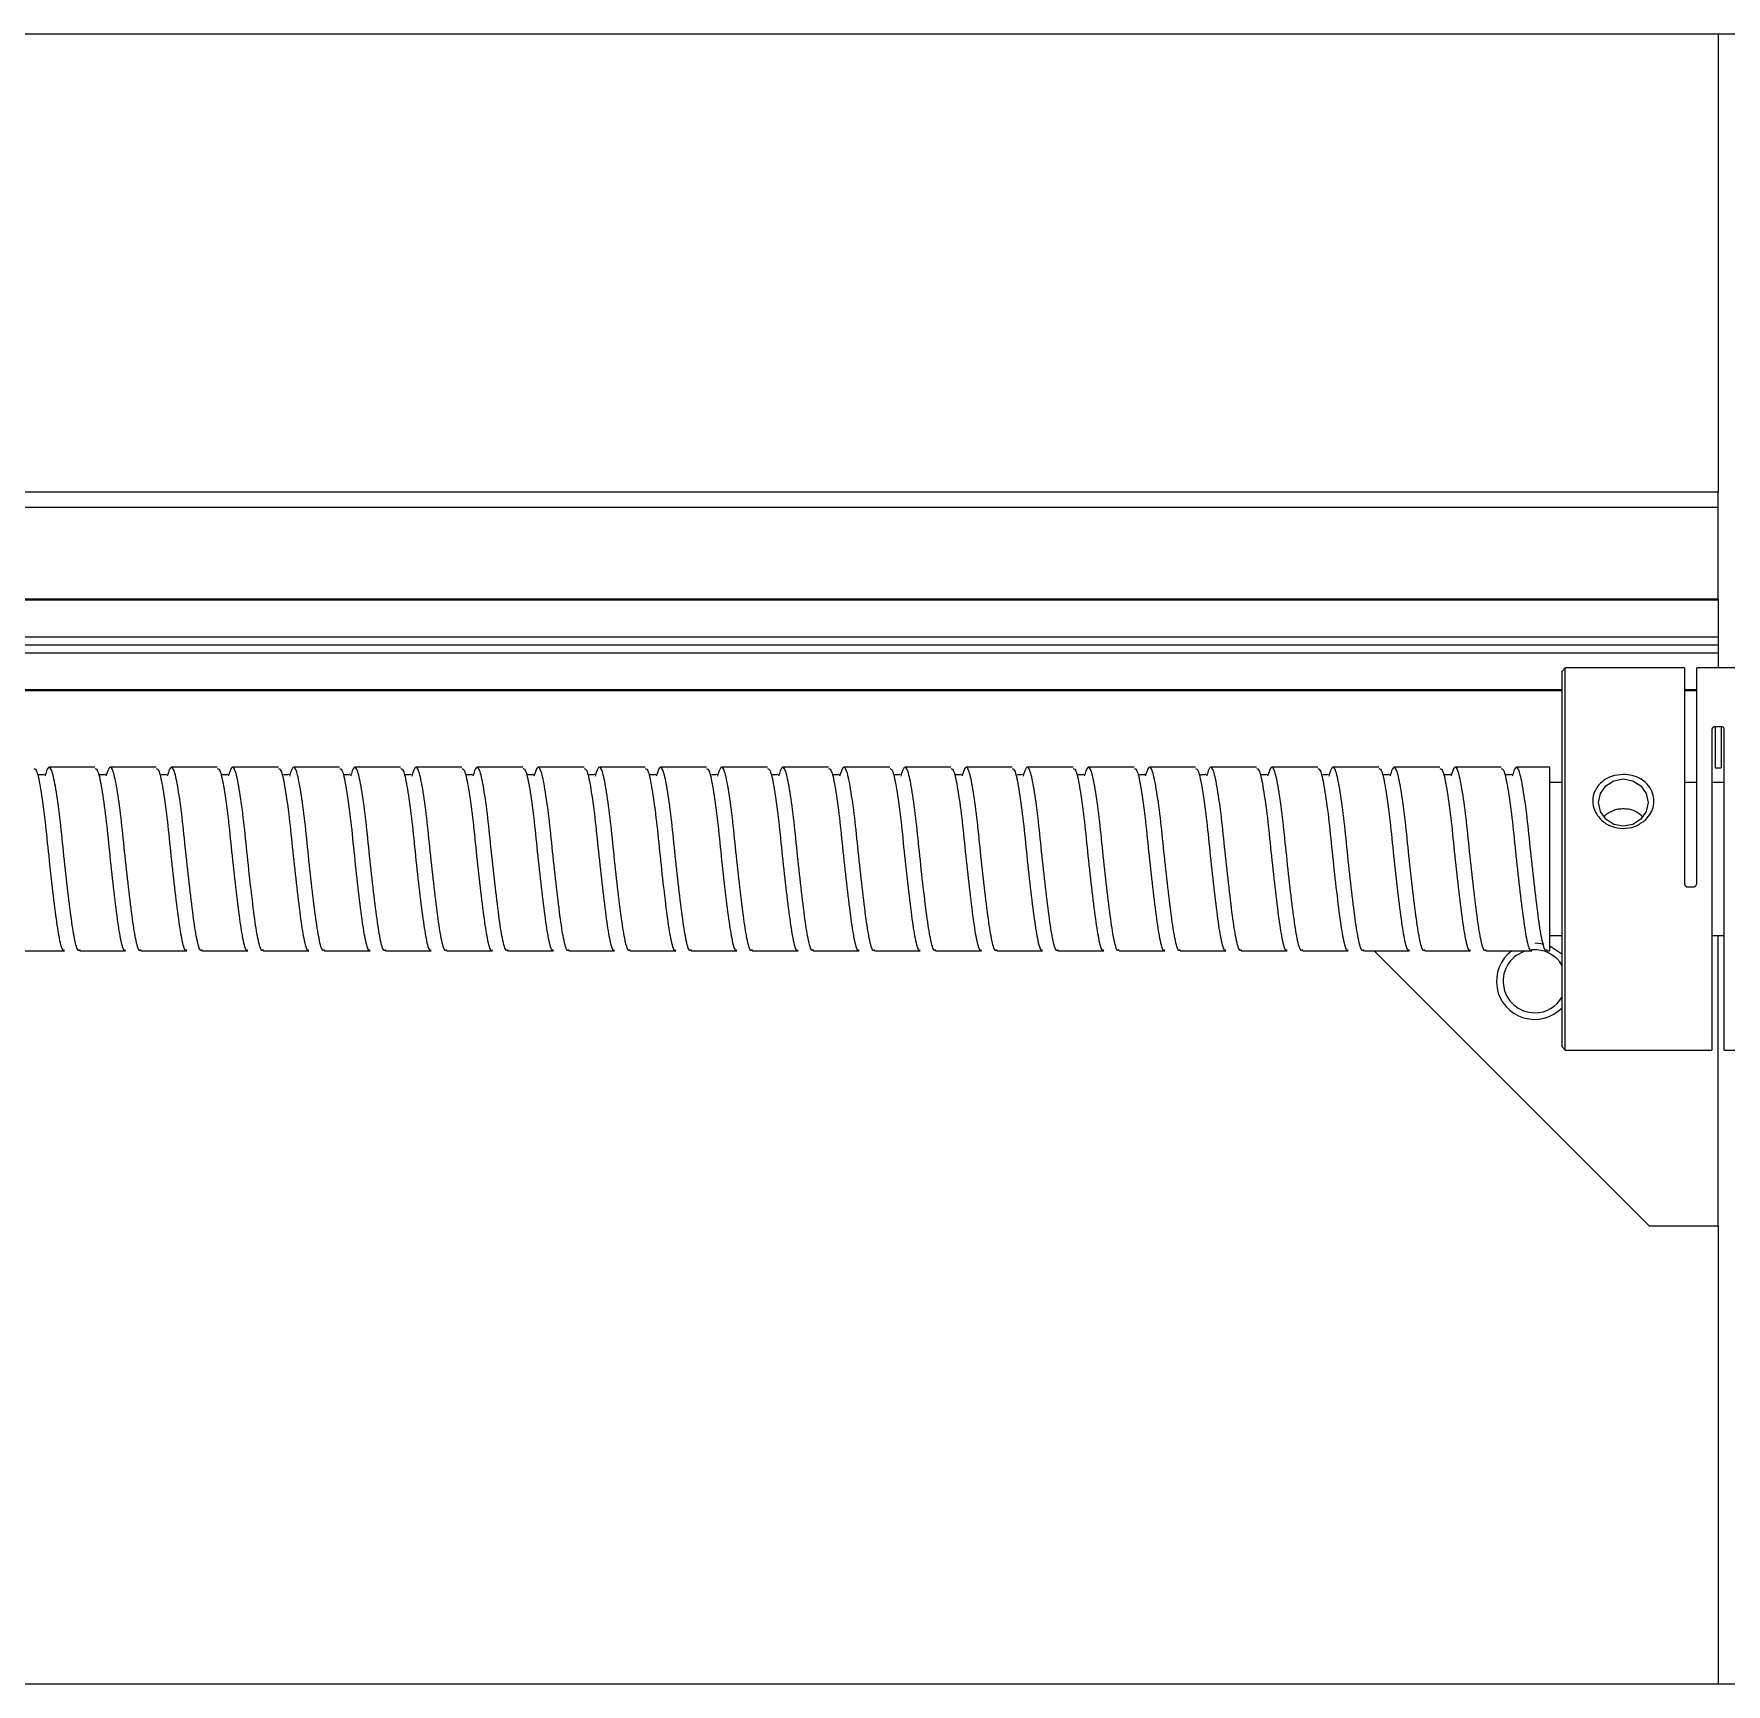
# Model space of a CAD drawing. Header units: millimetres. Extents: x 55 to 11032, y -227 to 3957.
# Drawn here: x 3599.1 to 3709.9, y 2173.3 to 2281.3 of the extents above; entities that cross this region are included whole.
import ezdxf

# ---------------------------------------------------------------- set-up
doc = ezdxf.new("R2010")
doc.units = ezdxf.units.MM
doc.header["$LTSCALE"] = 0.7
doc.layers.get('0').update_dxf_attribs({"color": 255})

msp = doc.modelspace()

# ---------------------------------------------------------------- linework, layer by layer
at = {"color": 7, "linetype": 'Continuous', "lineweight": 25}
for p, q in [((3306.341, 2281.296), (3712.341, 2281.296)), ((3709.341, 2281.296), (3709.341, 2251.296)), ((3709.341, 2251.296), (3309.341, 2251.296)), ((3709.341, 2250.296), (3709.341, 2251.296)), ((3709.341, 2250.296), (3309.341, 2250.296)), ((3709.341, 2244.296), (3709.341, 2250.296)), ((3709.341, 2244.296), (3499.841, 2244.296)), ((3709.341, 2244.235), (3499.841, 2244.235)), ((3709.341, 2244.296), (3709.341, 2239.796)), ((3709.341, 2241.815), (3499.841, 2241.815)), ((3709.341, 2241.296), (3499.841, 2241.296)), ((3709.341, 2240.776), (3499.841, 2240.776)), ((3699.341, 2239.796), (3699.141, 2239.596)), ((3699.141, 2214.996), (3699.141, 2239.596)), ((3707.141, 2239.796), (3699.341, 2239.796)), ((3699.341, 2215.39), (3699.341, 2239.796)), ((3707.141, 2239.796), (3707.141, 2225.697)), ((3710.741, 2239.796), (3707.941, 2239.796)), ((3707.941, 2225.697), (3707.941, 2239.796)), ((3699.141, 2238.356), (3499.841, 2238.356)), ((3699.141, 2238.296), (3499.841, 2238.296)), ((3707.941, 2238.356), (3707.141, 2238.356)), ((3707.941, 2238.296), (3707.141, 2238.296)), ((3708.941, 2235.793), (3708.941, 2214.796)), ((3709.541, 2235.954), (3709.141, 2235.954)), ((3709.141, 2235.954), (3709.141, 2233.265)), ((3709.541, 2235.954), (3709.541, 2233.265)), ((3709.741, 2214.796), (3709.741, 2235.793)), ((3603.144, 2233.296), (3600.144, 2233.296)), ((3607.144, 2233.296), (3604.144, 2233.296)), ((3611.144, 2233.296), (3608.144, 2233.296)), ((3615.144, 2233.296), (3612.144, 2233.296)), ((3619.144, 2233.296), (3616.144, 2233.296)), ((3623.144, 2233.296), (3620.144, 2233.296)), ((3627.144, 2233.296), (3624.144, 2233.296)), ((3631.144, 2233.296), (3628.144, 2233.296)), ((3635.144, 2233.296), (3632.144, 2233.296)), ((3639.144, 2233.296), (3636.144, 2233.296)), ((3643.144, 2233.296), (3640.144, 2233.296)), ((3647.144, 2233.296), (3644.144, 2233.296)), ((3651.144, 2233.296), (3648.144, 2233.296)), ((3655.144, 2233.296), (3652.144, 2233.296)), ((3659.144, 2233.296), (3656.144, 2233.296)), ((3663.144, 2233.296), (3660.144, 2233.296)), ((3667.144, 2233.296), (3664.144, 2233.296)), ((3671.144, 2233.296), (3668.144, 2233.296)), ((3675.144, 2233.296), (3672.144, 2233.296)), ((3679.144, 2233.296), (3676.144, 2233.296)), ((3683.144, 2233.296), (3680.144, 2233.296)), ((3687.144, 2233.296), (3684.144, 2233.296)), ((3691.144, 2233.296), (3688.144, 2233.296)), ((3695.144, 2233.296), (3692.144, 2233.296)), ((3698.341, 2233.296), (3696.144, 2233.296)), ((3698.341, 2221.296), (3698.341, 2233.296)), ((3699.141, 2232.296), (3698.341, 2232.296)), ((3707.941, 2232.296), (3707.141, 2232.296)), ((3709.741, 2232.296), (3708.941, 2232.296)), ((3709.141, 2233.265), (3709.541, 2233.265)), ((3707.341, 2225.477), (3707.741, 2225.477)), ((3698.341, 2222.296), (3699.141, 2222.296)), ((3708.941, 2222.296), (3709.741, 2222.296)), ((3709.341, 2203.296), (3709.341, 2222.296)), ((3598.144, 2221.296), (3601.144, 2221.296)), ((3602.144, 2221.296), (3605.144, 2221.296)), ((3606.144, 2221.296), (3609.144, 2221.296)), ((3610.144, 2221.296), (3613.144, 2221.296)), ((3614.144, 2221.296), (3617.144, 2221.296)), ((3618.144, 2221.296), (3621.144, 2221.296)), ((3622.144, 2221.296), (3625.144, 2221.296)), ((3626.144, 2221.296), (3629.144, 2221.296)), ((3630.144, 2221.296), (3633.144, 2221.296)), ((3634.144, 2221.296), (3637.144, 2221.296)), ((3638.144, 2221.296), (3641.144, 2221.296)), ((3642.144, 2221.296), (3645.144, 2221.296)), ((3646.144, 2221.296), (3649.144, 2221.296)), ((3650.144, 2221.296), (3653.144, 2221.296)), ((3654.144, 2221.296), (3657.144, 2221.296)), ((3658.144, 2221.296), (3661.144, 2221.296)), ((3662.144, 2221.296), (3665.144, 2221.296)), ((3666.144, 2221.296), (3669.144, 2221.296)), ((3670.144, 2221.296), (3673.144, 2221.296)), ((3674.144, 2221.296), (3677.144, 2221.296)), ((3678.144, 2221.296), (3681.144, 2221.296)), ((3682.144, 2221.296), (3685.144, 2221.296)), ((3686.144, 2221.296), (3689.144, 2221.296)), ((3686.841, 2221.296), (3704.841, 2203.296)), ((3690.144, 2221.296), (3693.144, 2221.296)), ((3694.144, 2221.296), (3697.144, 2221.296)), ((3697.935, 2221.724), (3697.341, 2221.796)), ((3698.144, 2221.296), (3698.341, 2221.296)), ((3699.141, 2214.996), (3699.341, 2214.796)), ((3699.341, 2214.796), (3699.341, 2215.39)), ((3699.341, 2214.796), (3708.941, 2214.796)), ((3709.741, 2214.796), (3710.741, 2214.796)), ((3704.841, 2203.296), (3709.341, 2203.296)), ((3709.341, 2203.296), (3709.341, 2173.296)), ((3712.341, 2173.296), (3306.341, 2173.296))]:
    msp.add_line(p, q, dxfattribs=at)
at = {"color": 7, "linetype": 'Continuous', "lineweight": 25, "flags": 128}
for points in [[(3703.141, 2232.533), (3703.761, 2232.415), (3704.287, 2232.081), (3704.639, 2231.58), (3704.762, 2230.989), (3704.639, 2230.398), (3704.287, 2229.897), (3703.761, 2229.562), (3703.141, 2229.445), (3702.521, 2229.562), (3701.995, 2229.897), (3701.643, 2230.398), (3701.52, 2230.989), (3701.643, 2231.58), (3701.995, 2232.081), (3702.521, 2232.415), (3703.141, 2232.533)], [(3699.141, 2221.031), (3699.109, 2221.063), (3698.341, 2221.587)]]:
    msp.add_lwpolyline(points, dxfattribs=at)
at = {"color": 7, "linetype": 'Continuous', "lineweight": 25}
for radius, start, end in [(2.5, 126.8699, 316.05448), (2.067, 104.628, 270), (2.067, 29.44508, 94.40694), (2.067, 270, 330.55492)]:
    msp.add_arc((3697.341, 2219.296), radius, start, end, dxfattribs=at)
for points, knots in [([(3709.141, 2235.954), (3709.127, 2235.954), (3709.099, 2235.952), (3709.06, 2235.942), (3709.025, 2235.926), (3708.985, 2235.898), (3708.949, 2235.854), (3708.944, 2235.813), (3708.941, 2235.793)], [0, 0, 0, 0, 0.1273937, 0.252521, 0.3767052, 0.5008192, 0.7494054, 1, 1, 1, 1]), ([(3709.741, 2235.793), (3709.738, 2235.813), (3709.733, 2235.854), (3709.697, 2235.898), (3709.657, 2235.926), (3709.622, 2235.942), (3709.583, 2235.952), (3709.555, 2235.954), (3709.541, 2235.954)], [0, 0, 0, 0, 0.250166, 0.4987352, 0.6229356, 0.7472374, 0.8724913, 1, 1, 1, 1]), ([(3602.144, 2221.366), (3602.128, 2221.344), (3602.03, 2221.205), (3601.827, 2221.858), (3601.602, 2223.286), (3601.341, 2225.395), (3601.08, 2227.776), (3600.854, 2230.093), (3600.582, 2231.979), (3600.342, 2233.135), (3600.108, 2233.471), (3599.943, 2232.954), (3599.864, 2232.708)], [0, 0, 0, 0, 0.0210422, 0.1331983, 0.240841, 0.3520065, 0.463172, 0.5708147, 0.6829708, 0.7922067, 0.9014426, 1, 1, 1, 1]), ([(3606.144, 2221.366), (3606.128, 2221.344), (3606.03, 2221.205), (3605.827, 2221.858), (3605.602, 2223.286), (3605.341, 2225.395), (3605.08, 2227.776), (3604.854, 2230.093), (3604.582, 2231.979), (3604.342, 2233.135), (3604.108, 2233.471), (3603.943, 2232.954), (3603.864, 2232.708)], [0, 0, 0, 0, 0.0210422, 0.1331983, 0.240841, 0.3520065, 0.463172, 0.5708147, 0.6829708, 0.7922067, 0.9014426, 1, 1, 1, 1]), ([(3610.144, 2221.366), (3610.128, 2221.344), (3610.03, 2221.205), (3609.827, 2221.858), (3609.602, 2223.286), (3609.341, 2225.395), (3609.08, 2227.776), (3608.854, 2230.093), (3608.582, 2231.979), (3608.342, 2233.135), (3608.108, 2233.471), (3607.943, 2232.954), (3607.864, 2232.708)], [0, 0, 0, 0, 0.0210422, 0.1331983, 0.240841, 0.3520065, 0.463172, 0.5708147, 0.6829708, 0.7922067, 0.9014426, 1, 1, 1, 1]), ([(3614.144, 2221.366), (3614.128, 2221.344), (3614.03, 2221.205), (3613.827, 2221.858), (3613.602, 2223.286), (3613.341, 2225.395), (3613.08, 2227.776), (3612.854, 2230.093), (3612.582, 2231.979), (3612.342, 2233.135), (3612.108, 2233.471), (3611.943, 2232.954), (3611.864, 2232.708)], [0, 0, 0, 0, 0.0210422, 0.1331983, 0.240841, 0.3520065, 0.463172, 0.5708147, 0.6829708, 0.7922067, 0.9014426, 1, 1, 1, 1]), ([(3618.144, 2221.366), (3618.128, 2221.344), (3618.03, 2221.205), (3617.827, 2221.858), (3617.602, 2223.286), (3617.341, 2225.395), (3617.08, 2227.776), (3616.854, 2230.093), (3616.582, 2231.979), (3616.342, 2233.135), (3616.108, 2233.471), (3615.943, 2232.954), (3615.864, 2232.708)], [0, 0, 0, 0, 0.02104219, 0.13319832, 0.24084102, 0.35200649, 0.46317197, 0.57081467, 0.6829708, 0.79220669, 0.90144259, 1, 1, 1, 1]), ([(3622.144, 2221.366), (3622.128, 2221.344), (3622.03, 2221.205), (3621.827, 2221.858), (3621.602, 2223.286), (3621.341, 2225.395), (3621.08, 2227.776), (3620.854, 2230.093), (3620.582, 2231.979), (3620.342, 2233.135), (3620.108, 2233.471), (3619.943, 2232.954), (3619.864, 2232.708)], [0, 0, 0, 0, 0.02104219, 0.13319832, 0.24084102, 0.35200649, 0.46317197, 0.57081467, 0.6829708, 0.79220669, 0.90144259, 1, 1, 1, 1]), ([(3626.144, 2221.366), (3626.128, 2221.344), (3626.03, 2221.205), (3625.827, 2221.858), (3625.602, 2223.286), (3625.341, 2225.395), (3625.08, 2227.776), (3624.854, 2230.093), (3624.582, 2231.979), (3624.342, 2233.135), (3624.108, 2233.471), (3623.943, 2232.954), (3623.864, 2232.708)], [0, 0, 0, 0, 0.0210422, 0.1331983, 0.240841, 0.3520065, 0.463172, 0.5708147, 0.6829708, 0.7922067, 0.9014426, 1, 1, 1, 1]), ([(3630.144, 2221.366), (3630.128, 2221.344), (3630.03, 2221.205), (3629.827, 2221.858), (3629.602, 2223.286), (3629.341, 2225.395), (3629.08, 2227.776), (3628.854, 2230.093), (3628.582, 2231.979), (3628.342, 2233.135), (3628.108, 2233.471), (3627.943, 2232.954), (3627.864, 2232.708)], [0, 0, 0, 0, 0.02104219, 0.13319832, 0.24084102, 0.35200649, 0.46317197, 0.57081467, 0.6829708, 0.79220669, 0.90144259, 1, 1, 1, 1]), ([(3634.144, 2221.366), (3634.128, 2221.344), (3634.03, 2221.205), (3633.827, 2221.858), (3633.602, 2223.286), (3633.341, 2225.395), (3633.08, 2227.776), (3632.854, 2230.093), (3632.582, 2231.979), (3632.342, 2233.135), (3632.108, 2233.471), (3631.943, 2232.954), (3631.864, 2232.708)], [0, 0, 0, 0, 0.0210422, 0.1331983, 0.240841, 0.3520065, 0.463172, 0.5708147, 0.6829708, 0.7922067, 0.9014426, 1, 1, 1, 1]), ([(3638.144, 2221.366), (3638.128, 2221.344), (3638.03, 2221.205), (3637.827, 2221.858), (3637.602, 2223.286), (3637.341, 2225.395), (3637.08, 2227.776), (3636.854, 2230.093), (3636.582, 2231.979), (3636.342, 2233.135), (3636.108, 2233.471), (3635.943, 2232.954), (3635.864, 2232.708)], [0, 0, 0, 0, 0.0210422, 0.1331983, 0.240841, 0.3520065, 0.463172, 0.5708147, 0.6829708, 0.7922067, 0.9014426, 1, 1, 1, 1]), ([(3642.144, 2221.366), (3642.128, 2221.344), (3642.03, 2221.205), (3641.827, 2221.858), (3641.602, 2223.286), (3641.341, 2225.395), (3641.08, 2227.776), (3640.854, 2230.093), (3640.582, 2231.979), (3640.342, 2233.135), (3640.108, 2233.471), (3639.943, 2232.954), (3639.864, 2232.708)], [0, 0, 0, 0, 0.0210422, 0.1331983, 0.240841, 0.3520065, 0.463172, 0.5708147, 0.6829708, 0.7922067, 0.9014426, 1, 1, 1, 1]), ([(3646.144, 2221.366), (3646.128, 2221.344), (3646.03, 2221.205), (3645.827, 2221.858), (3645.602, 2223.286), (3645.341, 2225.395), (3645.08, 2227.776), (3644.854, 2230.093), (3644.582, 2231.979), (3644.342, 2233.135), (3644.108, 2233.471), (3643.943, 2232.954), (3643.864, 2232.708)], [0, 0, 0, 0, 0.0210422, 0.1331983, 0.240841, 0.3520065, 0.463172, 0.5708147, 0.6829708, 0.7922067, 0.9014426, 1, 1, 1, 1]), ([(3650.144, 2221.366), (3650.128, 2221.344), (3650.03, 2221.205), (3649.827, 2221.858), (3649.602, 2223.286), (3649.341, 2225.395), (3649.08, 2227.776), (3648.854, 2230.093), (3648.582, 2231.979), (3648.342, 2233.135), (3648.108, 2233.471), (3647.943, 2232.954), (3647.864, 2232.708)], [0, 0, 0, 0, 0.0210422, 0.1331983, 0.240841, 0.3520065, 0.463172, 0.5708147, 0.6829708, 0.7922067, 0.9014426, 1, 1, 1, 1]), ([(3654.144, 2221.366), (3654.128, 2221.344), (3654.03, 2221.205), (3653.827, 2221.858), (3653.602, 2223.286), (3653.341, 2225.395), (3653.08, 2227.776), (3652.854, 2230.093), (3652.582, 2231.979), (3652.342, 2233.135), (3652.108, 2233.471), (3651.943, 2232.954), (3651.864, 2232.708)], [0, 0, 0, 0, 0.0210422, 0.1331983, 0.240841, 0.3520065, 0.463172, 0.5708147, 0.6829708, 0.7922067, 0.9014426, 1, 1, 1, 1]), ([(3658.144, 2221.366), (3658.128, 2221.344), (3658.03, 2221.205), (3657.827, 2221.858), (3657.602, 2223.286), (3657.341, 2225.395), (3657.08, 2227.776), (3656.854, 2230.093), (3656.582, 2231.979), (3656.342, 2233.135), (3656.108, 2233.471), (3655.943, 2232.954), (3655.864, 2232.708)], [0, 0, 0, 0, 0.0210422, 0.1331983, 0.240841, 0.3520065, 0.463172, 0.5708147, 0.6829708, 0.7922067, 0.9014426, 1, 1, 1, 1]), ([(3662.144, 2221.366), (3662.128, 2221.344), (3662.03, 2221.205), (3661.827, 2221.858), (3661.602, 2223.286), (3661.341, 2225.395), (3661.08, 2227.776), (3660.854, 2230.093), (3660.582, 2231.979), (3660.342, 2233.135), (3660.108, 2233.471), (3659.943, 2232.954), (3659.864, 2232.708)], [0, 0, 0, 0, 0.0210422, 0.1331983, 0.240841, 0.3520065, 0.463172, 0.5708147, 0.6829708, 0.7922067, 0.9014426, 1, 1, 1, 1]), ([(3666.144, 2221.366), (3666.128, 2221.344), (3666.03, 2221.205), (3665.827, 2221.858), (3665.602, 2223.286), (3665.341, 2225.395), (3665.08, 2227.776), (3664.854, 2230.093), (3664.582, 2231.979), (3664.342, 2233.135), (3664.108, 2233.471), (3663.943, 2232.954), (3663.864, 2232.708)], [0, 0, 0, 0, 0.0210422, 0.1331983, 0.240841, 0.3520065, 0.463172, 0.5708147, 0.6829708, 0.7922067, 0.9014426, 1, 1, 1, 1]), ([(3670.144, 2221.366), (3670.128, 2221.344), (3670.03, 2221.205), (3669.827, 2221.858), (3669.602, 2223.286), (3669.341, 2225.395), (3669.08, 2227.776), (3668.854, 2230.093), (3668.582, 2231.979), (3668.342, 2233.135), (3668.108, 2233.471), (3667.943, 2232.954), (3667.864, 2232.708)], [0, 0, 0, 0, 0.0210422, 0.1331983, 0.240841, 0.3520065, 0.463172, 0.5708147, 0.6829708, 0.7922067, 0.9014426, 1, 1, 1, 1]), ([(3674.144, 2221.366), (3674.128, 2221.344), (3674.03, 2221.205), (3673.827, 2221.858), (3673.602, 2223.286), (3673.341, 2225.395), (3673.08, 2227.776), (3672.854, 2230.093), (3672.582, 2231.979), (3672.342, 2233.135), (3672.108, 2233.471), (3671.943, 2232.954), (3671.864, 2232.708)], [0, 0, 0, 0, 0.0210422, 0.1331983, 0.240841, 0.3520065, 0.463172, 0.5708147, 0.6829708, 0.7922067, 0.9014426, 1, 1, 1, 1]), ([(3678.144, 2221.366), (3678.128, 2221.344), (3678.03, 2221.205), (3677.827, 2221.858), (3677.602, 2223.286), (3677.341, 2225.395), (3677.08, 2227.776), (3676.854, 2230.093), (3676.582, 2231.979), (3676.342, 2233.135), (3676.108, 2233.471), (3675.943, 2232.954), (3675.864, 2232.708)], [0, 0, 0, 0, 0.0210422, 0.1331983, 0.240841, 0.3520065, 0.463172, 0.5708147, 0.6829708, 0.7922067, 0.9014426, 1, 1, 1, 1]), ([(3682.144, 2221.366), (3682.128, 2221.344), (3682.03, 2221.205), (3681.827, 2221.858), (3681.602, 2223.286), (3681.341, 2225.395), (3681.08, 2227.776), (3680.854, 2230.093), (3680.582, 2231.979), (3680.342, 2233.135), (3680.108, 2233.471), (3679.943, 2232.954), (3679.864, 2232.708)], [0, 0, 0, 0, 0.0210422, 0.1331983, 0.240841, 0.3520065, 0.463172, 0.5708147, 0.6829708, 0.7922067, 0.9014426, 1, 1, 1, 1]), ([(3686.144, 2221.366), (3686.128, 2221.344), (3686.03, 2221.205), (3685.827, 2221.858), (3685.602, 2223.286), (3685.341, 2225.395), (3685.08, 2227.776), (3684.854, 2230.093), (3684.582, 2231.979), (3684.342, 2233.135), (3684.108, 2233.471), (3683.943, 2232.954), (3683.864, 2232.708)], [0, 0, 0, 0, 0.0210422, 0.1331983, 0.240841, 0.3520065, 0.463172, 0.5708147, 0.6829708, 0.7922067, 0.9014426, 1, 1, 1, 1]), ([(3690.144, 2221.366), (3690.128, 2221.344), (3690.03, 2221.205), (3689.827, 2221.858), (3689.602, 2223.286), (3689.341, 2225.395), (3689.08, 2227.776), (3688.854, 2230.093), (3688.582, 2231.979), (3688.342, 2233.135), (3688.108, 2233.471), (3687.943, 2232.954), (3687.864, 2232.708)], [0, 0, 0, 0, 0.0210422, 0.1331983, 0.240841, 0.3520065, 0.463172, 0.5708147, 0.6829708, 0.7922067, 0.9014426, 1, 1, 1, 1]), ([(3694.144, 2221.366), (3694.128, 2221.344), (3694.03, 2221.205), (3693.827, 2221.858), (3693.602, 2223.286), (3693.341, 2225.395), (3693.08, 2227.776), (3692.854, 2230.093), (3692.582, 2231.979), (3692.342, 2233.135), (3692.108, 2233.471), (3691.943, 2232.954), (3691.864, 2232.708)], [0, 0, 0, 0, 0.0210422, 0.1331983, 0.240841, 0.3520065, 0.463172, 0.5708147, 0.6829708, 0.7922067, 0.9014426, 1, 1, 1, 1]), ([(3698.144, 2221.366), (3698.128, 2221.344), (3698.03, 2221.205), (3697.827, 2221.858), (3697.602, 2223.286), (3697.341, 2225.395), (3697.08, 2227.776), (3696.854, 2230.093), (3696.582, 2231.979), (3696.342, 2233.135), (3696.108, 2233.471), (3695.943, 2232.954), (3695.864, 2232.708)], [0, 0, 0, 0, 0.0210422, 0.1331983, 0.240841, 0.3520065, 0.463172, 0.5708147, 0.6829708, 0.7922067, 0.9014426, 1, 1, 1, 1]), ([(3599.144, 2233.225), (3599.21, 2233.196), (3599.358, 2233.131), (3599.582, 2231.958), (3599.855, 2230.099), (3600.08, 2227.775), (3600.341, 2225.396), (3600.602, 2223.286), (3600.827, 2221.858), (3601.03, 2221.205), (3601.128, 2221.344), (3601.144, 2221.366)], [0, 0, 0, 0, 0.1001745, 0.2242498, 0.351642, 0.4739076, 0.6001745, 0.7264415, 0.8487071, 0.9760993, 1, 1, 1, 1]), ([(3599.825, 2232.808), (3599.825, 2232.817), (3599.826, 2232.835), (3599.68, 2232.782), (3599.484, 2232.822), (3599.476, 2232.813), (3599.471, 2232.808)], [0, 0, 0, 0, 0.2353537, 0.4666896, 0.6853069, 1, 1, 1, 1]), ([(3603.144, 2233.225), (3603.21, 2233.196), (3603.358, 2233.131), (3603.582, 2231.958), (3603.855, 2230.099), (3604.08, 2227.775), (3604.341, 2225.396), (3604.602, 2223.286), (3604.827, 2221.858), (3605.03, 2221.205), (3605.128, 2221.344), (3605.144, 2221.366)], [0, 0, 0, 0, 0.1001745, 0.2242498, 0.351642, 0.4739076, 0.6001745, 0.7264415, 0.8487071, 0.9760993, 1, 1, 1, 1]), ([(3603.825, 2232.808), (3603.825, 2232.817), (3603.826, 2232.835), (3603.68, 2232.782), (3603.484, 2232.822), (3603.476, 2232.813), (3603.471, 2232.808)], [0, 0, 0, 0, 0.2353537, 0.4666896, 0.6853069, 1, 1, 1, 1]), ([(3607.144, 2233.225), (3607.21, 2233.196), (3607.358, 2233.131), (3607.582, 2231.958), (3607.855, 2230.099), (3608.08, 2227.775), (3608.341, 2225.396), (3608.602, 2223.286), (3608.827, 2221.858), (3609.03, 2221.205), (3609.128, 2221.344), (3609.144, 2221.366)], [0, 0, 0, 0, 0.1001745, 0.2242498, 0.351642, 0.4739076, 0.6001745, 0.7264415, 0.8487071, 0.9760993, 1, 1, 1, 1]), ([(3607.825, 2232.808), (3607.825, 2232.817), (3607.826, 2232.835), (3607.68, 2232.782), (3607.484, 2232.822), (3607.476, 2232.813), (3607.471, 2232.808)], [0, 0, 0, 0, 0.23535374, 0.46668956, 0.68530692, 1, 1, 1, 1]), ([(3611.144, 2233.225), (3611.21, 2233.196), (3611.358, 2233.131), (3611.582, 2231.958), (3611.855, 2230.099), (3612.08, 2227.775), (3612.341, 2225.396), (3612.602, 2223.286), (3612.827, 2221.858), (3613.03, 2221.205), (3613.128, 2221.344), (3613.144, 2221.366)], [0, 0, 0, 0, 0.1001745, 0.2242498, 0.351642, 0.4739076, 0.6001745, 0.7264415, 0.8487071, 0.9760993, 1, 1, 1, 1]), ([(3611.825, 2232.808), (3611.825, 2232.817), (3611.826, 2232.835), (3611.68, 2232.782), (3611.484, 2232.822), (3611.476, 2232.813), (3611.471, 2232.808)], [0, 0, 0, 0, 0.23535374, 0.46668956, 0.68530692, 1, 1, 1, 1]), ([(3615.144, 2233.225), (3615.21, 2233.196), (3615.358, 2233.131), (3615.582, 2231.958), (3615.855, 2230.099), (3616.08, 2227.775), (3616.341, 2225.396), (3616.602, 2223.286), (3616.827, 2221.858), (3617.03, 2221.205), (3617.128, 2221.344), (3617.144, 2221.366)], [0, 0, 0, 0, 0.1001745, 0.2242498, 0.351642, 0.4739076, 0.6001745, 0.7264415, 0.8487071, 0.9760993, 1, 1, 1, 1]), ([(3615.825, 2232.808), (3615.825, 2232.817), (3615.826, 2232.835), (3615.68, 2232.782), (3615.484, 2232.822), (3615.476, 2232.813), (3615.471, 2232.808)], [0, 0, 0, 0, 0.2353537, 0.4666896, 0.6853069, 1, 1, 1, 1]), ([(3619.144, 2233.225), (3619.21, 2233.196), (3619.358, 2233.131), (3619.582, 2231.958), (3619.855, 2230.099), (3620.08, 2227.775), (3620.341, 2225.396), (3620.602, 2223.286), (3620.827, 2221.858), (3621.03, 2221.205), (3621.128, 2221.344), (3621.144, 2221.366)], [0, 0, 0, 0, 0.1001745, 0.2242498, 0.351642, 0.4739076, 0.6001745, 0.7264415, 0.8487071, 0.9760993, 1, 1, 1, 1]), ([(3619.825, 2232.808), (3619.825, 2232.817), (3619.826, 2232.835), (3619.68, 2232.782), (3619.484, 2232.822), (3619.476, 2232.813), (3619.471, 2232.808)], [0, 0, 0, 0, 0.2353537, 0.4666896, 0.6853069, 1, 1, 1, 1]), ([(3623.144, 2233.225), (3623.21, 2233.196), (3623.358, 2233.131), (3623.582, 2231.958), (3623.855, 2230.099), (3624.08, 2227.775), (3624.341, 2225.396), (3624.602, 2223.286), (3624.827, 2221.858), (3625.03, 2221.205), (3625.128, 2221.344), (3625.144, 2221.366)], [0, 0, 0, 0, 0.1001745, 0.2242498, 0.351642, 0.4739076, 0.6001745, 0.7264415, 0.8487071, 0.9760993, 1, 1, 1, 1]), ([(3623.825, 2232.808), (3623.825, 2232.817), (3623.826, 2232.835), (3623.68, 2232.782), (3623.484, 2232.822), (3623.476, 2232.813), (3623.471, 2232.808)], [0, 0, 0, 0, 0.2353537, 0.4666896, 0.6853069, 1, 1, 1, 1]), ([(3627.144, 2233.225), (3627.21, 2233.196), (3627.358, 2233.131), (3627.582, 2231.958), (3627.855, 2230.099), (3628.08, 2227.775), (3628.341, 2225.396), (3628.602, 2223.286), (3628.827, 2221.858), (3629.03, 2221.205), (3629.128, 2221.344), (3629.144, 2221.366)], [0, 0, 0, 0, 0.1001745, 0.2242498, 0.351642, 0.4739076, 0.6001745, 0.7264415, 0.8487071, 0.9760993, 1, 1, 1, 1]), ([(3627.825, 2232.808), (3627.825, 2232.817), (3627.826, 2232.835), (3627.68, 2232.782), (3627.484, 2232.822), (3627.476, 2232.813), (3627.471, 2232.808)], [0, 0, 0, 0, 0.2353537, 0.4666896, 0.6853069, 1, 1, 1, 1]), ([(3631.144, 2233.225), (3631.21, 2233.196), (3631.358, 2233.131), (3631.582, 2231.958), (3631.855, 2230.099), (3632.08, 2227.775), (3632.341, 2225.396), (3632.602, 2223.286), (3632.827, 2221.858), (3633.03, 2221.205), (3633.128, 2221.344), (3633.144, 2221.366)], [0, 0, 0, 0, 0.1001745, 0.2242498, 0.351642, 0.4739076, 0.6001745, 0.7264415, 0.8487071, 0.9760993, 1, 1, 1, 1]), ([(3631.825, 2232.808), (3631.825, 2232.817), (3631.826, 2232.835), (3631.68, 2232.782), (3631.484, 2232.822), (3631.476, 2232.813), (3631.471, 2232.808)], [0, 0, 0, 0, 0.2353537, 0.4666896, 0.6853069, 1, 1, 1, 1]), ([(3635.144, 2233.225), (3635.21, 2233.196), (3635.358, 2233.131), (3635.582, 2231.958), (3635.855, 2230.099), (3636.08, 2227.775), (3636.341, 2225.396), (3636.602, 2223.286), (3636.827, 2221.858), (3637.03, 2221.205), (3637.128, 2221.344), (3637.144, 2221.366)], [0, 0, 0, 0, 0.1001745, 0.2242498, 0.351642, 0.4739076, 0.6001745, 0.7264415, 0.8487071, 0.9760993, 1, 1, 1, 1]), ([(3635.825, 2232.808), (3635.825, 2232.817), (3635.826, 2232.835), (3635.68, 2232.782), (3635.484, 2232.822), (3635.476, 2232.813), (3635.471, 2232.808)], [0, 0, 0, 0, 0.2353537, 0.4666896, 0.6853069, 1, 1, 1, 1]), ([(3639.144, 2233.225), (3639.21, 2233.196), (3639.358, 2233.131), (3639.582, 2231.958), (3639.855, 2230.099), (3640.08, 2227.775), (3640.341, 2225.396), (3640.602, 2223.286), (3640.827, 2221.858), (3641.03, 2221.205), (3641.128, 2221.344), (3641.144, 2221.366)], [0, 0, 0, 0, 0.1001745, 0.2242498, 0.351642, 0.4739076, 0.6001745, 0.7264415, 0.8487071, 0.9760993, 1, 1, 1, 1]), ([(3639.825, 2232.808), (3639.825, 2232.817), (3639.826, 2232.835), (3639.68, 2232.782), (3639.484, 2232.822), (3639.476, 2232.813), (3639.471, 2232.808)], [0, 0, 0, 0, 0.23535374, 0.46668956, 0.68530692, 1, 1, 1, 1]), ([(3643.144, 2233.225), (3643.21, 2233.196), (3643.358, 2233.131), (3643.582, 2231.958), (3643.855, 2230.099), (3644.08, 2227.775), (3644.341, 2225.396), (3644.602, 2223.286), (3644.827, 2221.858), (3645.03, 2221.205), (3645.128, 2221.344), (3645.144, 2221.366)], [0, 0, 0, 0, 0.1001745, 0.2242498, 0.351642, 0.4739076, 0.6001745, 0.7264415, 0.8487071, 0.9760993, 1, 1, 1, 1]), ([(3643.825, 2232.808), (3643.825, 2232.817), (3643.826, 2232.835), (3643.68, 2232.782), (3643.484, 2232.822), (3643.476, 2232.813), (3643.471, 2232.808)], [0, 0, 0, 0, 0.2353537, 0.4666896, 0.6853069, 1, 1, 1, 1]), ([(3647.144, 2233.225), (3647.21, 2233.196), (3647.358, 2233.131), (3647.582, 2231.958), (3647.855, 2230.099), (3648.08, 2227.775), (3648.341, 2225.396), (3648.602, 2223.286), (3648.827, 2221.858), (3649.03, 2221.205), (3649.128, 2221.344), (3649.144, 2221.366)], [0, 0, 0, 0, 0.1001745, 0.2242498, 0.351642, 0.4739076, 0.6001745, 0.7264415, 0.8487071, 0.9760993, 1, 1, 1, 1]), ([(3647.825, 2232.808), (3647.825, 2232.817), (3647.826, 2232.835), (3647.68, 2232.782), (3647.484, 2232.822), (3647.476, 2232.813), (3647.471, 2232.808)], [0, 0, 0, 0, 0.2353537, 0.4666896, 0.6853069, 1, 1, 1, 1]), ([(3651.144, 2233.225), (3651.21, 2233.196), (3651.358, 2233.131), (3651.582, 2231.958), (3651.855, 2230.099), (3652.08, 2227.775), (3652.341, 2225.396), (3652.602, 2223.286), (3652.827, 2221.858), (3653.03, 2221.205), (3653.128, 2221.344), (3653.144, 2221.366)], [0, 0, 0, 0, 0.1001745, 0.2242498, 0.351642, 0.4739076, 0.6001745, 0.7264415, 0.8487071, 0.9760993, 1, 1, 1, 1]), ([(3651.825, 2232.808), (3651.825, 2232.817), (3651.826, 2232.835), (3651.68, 2232.782), (3651.484, 2232.822), (3651.476, 2232.813), (3651.471, 2232.808)], [0, 0, 0, 0, 0.2353537, 0.4666896, 0.6853069, 1, 1, 1, 1]), ([(3655.144, 2233.225), (3655.21, 2233.196), (3655.358, 2233.131), (3655.582, 2231.958), (3655.855, 2230.099), (3656.08, 2227.775), (3656.341, 2225.396), (3656.602, 2223.286), (3656.827, 2221.858), (3657.03, 2221.205), (3657.128, 2221.344), (3657.144, 2221.366)], [0, 0, 0, 0, 0.1001745, 0.2242498, 0.351642, 0.4739076, 0.6001745, 0.7264415, 0.8487071, 0.9760993, 1, 1, 1, 1]), ([(3655.825, 2232.808), (3655.825, 2232.817), (3655.826, 2232.835), (3655.68, 2232.782), (3655.484, 2232.822), (3655.476, 2232.813), (3655.471, 2232.808)], [0, 0, 0, 0, 0.2353537, 0.4666896, 0.6853069, 1, 1, 1, 1]), ([(3659.144, 2233.225), (3659.21, 2233.196), (3659.358, 2233.131), (3659.582, 2231.958), (3659.855, 2230.099), (3660.08, 2227.775), (3660.341, 2225.396), (3660.602, 2223.286), (3660.827, 2221.858), (3661.03, 2221.205), (3661.128, 2221.344), (3661.144, 2221.366)], [0, 0, 0, 0, 0.1001745, 0.2242498, 0.351642, 0.4739076, 0.6001745, 0.7264415, 0.8487071, 0.9760993, 1, 1, 1, 1]), ([(3659.825, 2232.808), (3659.825, 2232.817), (3659.826, 2232.835), (3659.68, 2232.782), (3659.484, 2232.822), (3659.476, 2232.813), (3659.471, 2232.808)], [0, 0, 0, 0, 0.2353537, 0.4666896, 0.6853069, 1, 1, 1, 1]), ([(3663.144, 2233.225), (3663.21, 2233.196), (3663.358, 2233.131), (3663.582, 2231.958), (3663.855, 2230.099), (3664.08, 2227.775), (3664.341, 2225.396), (3664.602, 2223.286), (3664.827, 2221.858), (3665.03, 2221.205), (3665.128, 2221.344), (3665.144, 2221.366)], [0, 0, 0, 0, 0.1001745, 0.2242498, 0.351642, 0.4739076, 0.6001745, 0.7264415, 0.8487071, 0.9760993, 1, 1, 1, 1]), ([(3663.825, 2232.808), (3663.825, 2232.817), (3663.826, 2232.835), (3663.68, 2232.782), (3663.484, 2232.822), (3663.476, 2232.813), (3663.471, 2232.808)], [0, 0, 0, 0, 0.23535374, 0.46668956, 0.68530692, 1, 1, 1, 1]), ([(3667.144, 2233.225), (3667.21, 2233.196), (3667.358, 2233.131), (3667.582, 2231.958), (3667.855, 2230.099), (3668.08, 2227.775), (3668.341, 2225.396), (3668.602, 2223.286), (3668.827, 2221.858), (3669.03, 2221.205), (3669.128, 2221.344), (3669.144, 2221.366)], [0, 0, 0, 0, 0.1001745, 0.2242498, 0.351642, 0.4739076, 0.6001745, 0.7264415, 0.8487071, 0.9760993, 1, 1, 1, 1]), ([(3667.825, 2232.808), (3667.825, 2232.817), (3667.826, 2232.835), (3667.68, 2232.782), (3667.484, 2232.822), (3667.476, 2232.813), (3667.471, 2232.808)], [0, 0, 0, 0, 0.2353537, 0.4666896, 0.6853069, 1, 1, 1, 1]), ([(3671.144, 2233.225), (3671.21, 2233.196), (3671.358, 2233.131), (3671.582, 2231.958), (3671.855, 2230.099), (3672.08, 2227.775), (3672.341, 2225.396), (3672.602, 2223.286), (3672.827, 2221.858), (3673.03, 2221.205), (3673.128, 2221.344), (3673.144, 2221.366)], [0, 0, 0, 0, 0.1001745, 0.2242498, 0.351642, 0.4739076, 0.6001745, 0.7264415, 0.8487071, 0.9760993, 1, 1, 1, 1]), ([(3671.825, 2232.808), (3671.825, 2232.817), (3671.826, 2232.835), (3671.68, 2232.782), (3671.484, 2232.822), (3671.476, 2232.813), (3671.471, 2232.808)], [0, 0, 0, 0, 0.2353537, 0.4666896, 0.6853069, 1, 1, 1, 1]), ([(3675.144, 2233.225), (3675.21, 2233.196), (3675.358, 2233.131), (3675.582, 2231.958), (3675.855, 2230.099), (3676.08, 2227.775), (3676.341, 2225.396), (3676.602, 2223.286), (3676.827, 2221.858), (3677.03, 2221.205), (3677.128, 2221.344), (3677.144, 2221.366)], [0, 0, 0, 0, 0.1001745, 0.2242498, 0.351642, 0.4739076, 0.6001745, 0.7264415, 0.8487071, 0.9760993, 1, 1, 1, 1]), ([(3675.825, 2232.808), (3675.825, 2232.817), (3675.826, 2232.835), (3675.68, 2232.782), (3675.484, 2232.822), (3675.476, 2232.813), (3675.471, 2232.808)], [0, 0, 0, 0, 0.2353537, 0.4666896, 0.6853069, 1, 1, 1, 1]), ([(3679.144, 2233.225), (3679.21, 2233.196), (3679.358, 2233.131), (3679.582, 2231.958), (3679.855, 2230.099), (3680.08, 2227.775), (3680.341, 2225.396), (3680.602, 2223.286), (3680.827, 2221.858), (3681.03, 2221.205), (3681.128, 2221.344), (3681.144, 2221.366)], [0, 0, 0, 0, 0.1001745, 0.2242498, 0.351642, 0.4739076, 0.6001745, 0.7264415, 0.8487071, 0.9760993, 1, 1, 1, 1]), ([(3679.825, 2232.808), (3679.825, 2232.817), (3679.826, 2232.835), (3679.68, 2232.782), (3679.484, 2232.822), (3679.476, 2232.813), (3679.471, 2232.808)], [0, 0, 0, 0, 0.2353537, 0.4666896, 0.6853069, 1, 1, 1, 1]), ([(3683.144, 2233.225), (3683.21, 2233.196), (3683.358, 2233.131), (3683.582, 2231.958), (3683.855, 2230.099), (3684.08, 2227.775), (3684.341, 2225.396), (3684.602, 2223.286), (3684.827, 2221.858), (3685.03, 2221.205), (3685.128, 2221.344), (3685.144, 2221.366)], [0, 0, 0, 0, 0.1001745, 0.2242498, 0.351642, 0.4739076, 0.6001745, 0.7264415, 0.8487071, 0.9760993, 1, 1, 1, 1]), ([(3683.825, 2232.808), (3683.825, 2232.817), (3683.826, 2232.835), (3683.68, 2232.782), (3683.484, 2232.822), (3683.476, 2232.813), (3683.471, 2232.808)], [0, 0, 0, 0, 0.2353537, 0.4666896, 0.6853069, 1, 1, 1, 1]), ([(3687.144, 2233.225), (3687.21, 2233.196), (3687.358, 2233.131), (3687.582, 2231.958), (3687.855, 2230.099), (3688.08, 2227.775), (3688.341, 2225.396), (3688.602, 2223.286), (3688.827, 2221.858), (3689.03, 2221.205), (3689.128, 2221.344), (3689.144, 2221.366)], [0, 0, 0, 0, 0.1001745, 0.2242498, 0.351642, 0.4739076, 0.6001745, 0.7264415, 0.8487071, 0.9760993, 1, 1, 1, 1]), ([(3687.825, 2232.808), (3687.825, 2232.817), (3687.826, 2232.835), (3687.68, 2232.782), (3687.484, 2232.822), (3687.476, 2232.813), (3687.471, 2232.808)], [0, 0, 0, 0, 0.2353537, 0.4666896, 0.6853069, 1, 1, 1, 1]), ([(3691.144, 2233.225), (3691.21, 2233.196), (3691.358, 2233.131), (3691.582, 2231.958), (3691.855, 2230.099), (3692.08, 2227.775), (3692.341, 2225.396), (3692.602, 2223.286), (3692.827, 2221.858), (3693.03, 2221.205), (3693.128, 2221.344), (3693.144, 2221.366)], [0, 0, 0, 0, 0.1001745, 0.2242498, 0.351642, 0.4739076, 0.6001745, 0.7264415, 0.8487071, 0.9760993, 1, 1, 1, 1]), ([(3691.825, 2232.808), (3691.825, 2232.817), (3691.826, 2232.835), (3691.68, 2232.782), (3691.484, 2232.822), (3691.476, 2232.813), (3691.471, 2232.808)], [0, 0, 0, 0, 0.2353537, 0.4666896, 0.6853069, 1, 1, 1, 1]), ([(3695.144, 2233.225), (3695.21, 2233.196), (3695.358, 2233.131), (3695.582, 2231.958), (3695.855, 2230.099), (3696.08, 2227.775), (3696.341, 2225.396), (3696.602, 2223.286), (3696.827, 2221.858), (3697.03, 2221.205), (3697.128, 2221.344), (3697.144, 2221.366)], [0, 0, 0, 0, 0.1001745, 0.2242498, 0.351642, 0.4739076, 0.6001745, 0.7264415, 0.8487071, 0.9760993, 1, 1, 1, 1]), ([(3695.825, 2232.808), (3695.825, 2232.817), (3695.826, 2232.835), (3695.68, 2232.782), (3695.484, 2232.822), (3695.476, 2232.813), (3695.471, 2232.808)], [0, 0, 0, 0, 0.23535374, 0.46668956, 0.68530692, 1, 1, 1, 1]), ([(3703.141, 2232.834), (3702.878, 2232.809), (3702.359, 2232.759), (3701.79, 2232.423), (3701.448, 2232.059), (3701.214, 2231.655), (3701.096, 2231.109), (3701.212, 2230.553), (3701.444, 2230.132), (3701.785, 2229.742), (3702.356, 2229.374), (3702.877, 2229.318), (3703.141, 2229.29)], [0, 0, 0, 0, 0.129959, 0.2561964, 0.3248926, 0.3884235, 0.4996998, 0.6105573, 0.6735675, 0.7425193, 0.869741, 1, 1, 1, 1]), ([(3704.507, 2229.789), (3704.638, 2229.921), (3704.893, 2230.179), (3705.11, 2230.677), (3705.17, 2231.212), (3705.037, 2231.748), (3704.723, 2232.216), (3704.271, 2232.566), (3703.729, 2232.792), (3703.336, 2232.82), (3703.141, 2232.834)], [0, 0, 0, 0, 0.1228673, 0.2388277, 0.3586368, 0.4874316, 0.6151998, 0.7428415, 0.8720612, 1, 1, 1, 1]), ([(3701.879, 2230.036), (3701.9, 2230.07), (3701.977, 2230.196), (3702.196, 2230.34), (3702.481, 2230.489), (3702.802, 2230.581), (3703.026, 2230.594), (3703.141, 2230.6)], [0, 0, 0, 0, 0.08774858, 0.3209439, 0.54438013, 0.76744002, 1, 1, 1, 1]), ([(3703.141, 2230.6), (3703.255, 2230.594), (3703.475, 2230.582), (3703.875, 2230.465), (3704.197, 2230.291), (3704.359, 2230.105), (3704.397, 2230.062)], [0, 0, 0, 0, 0.2351855, 0.4535366, 0.8721221, 1, 1, 1, 1]), ([(3703.141, 2229.29), (3703.391, 2229.312), (3703.893, 2229.357), (3704.302, 2229.645), (3704.507, 2229.789)], [0, 0, 0, 0, 0.4988874, 1, 1, 1, 1]), ([(3707.141, 2225.697), (3707.144, 2225.67), (3707.149, 2225.615), (3707.185, 2225.554), (3707.225, 2225.517), (3707.26, 2225.495), (3707.299, 2225.48), (3707.327, 2225.478), (3707.341, 2225.477)], [0, 0, 0, 0, 0.250166, 0.4987352, 0.6229356, 0.7472374, 0.8724913, 1, 1, 1, 1]), ([(3707.741, 2225.477), (3707.755, 2225.478), (3707.783, 2225.48), (3707.822, 2225.495), (3707.857, 2225.517), (3707.897, 2225.554), (3707.933, 2225.615), (3707.938, 2225.67), (3707.941, 2225.697)], [0, 0, 0, 0, 0.1273937, 0.252521, 0.3767052, 0.5008192, 0.7494054, 1, 1, 1, 1])]:
    msp.add_open_spline(points, degree=3, knots=knots, dxfattribs=at)

doc.saveas('drawing.dxf')
